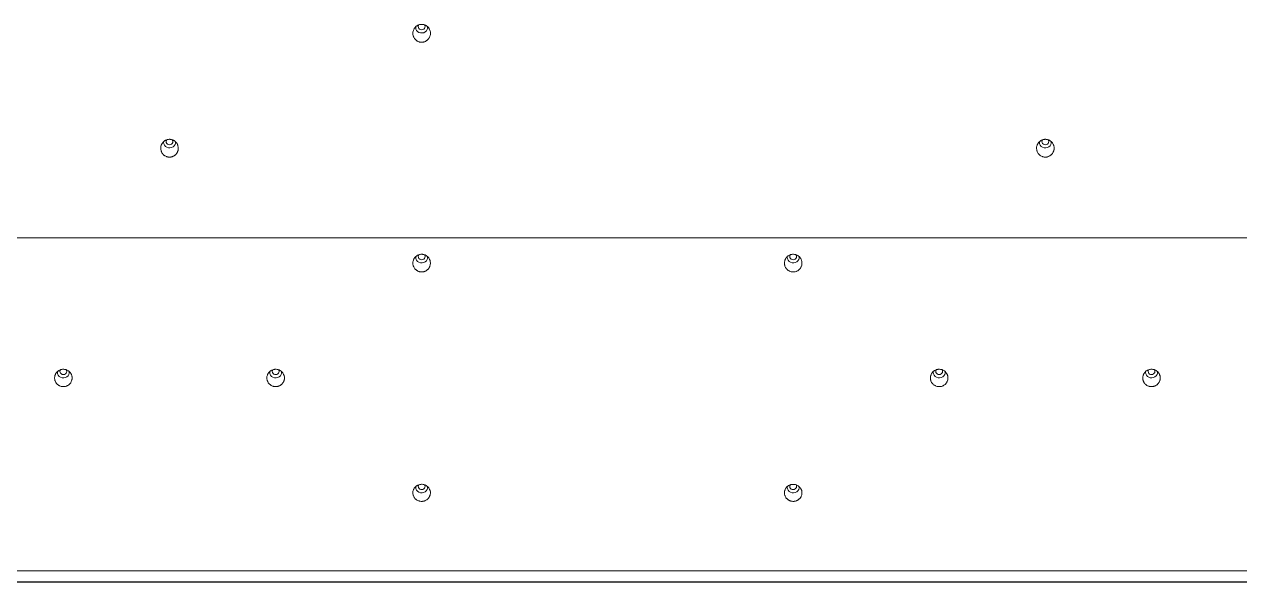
# Model space of a CAD drawing. Header units: inches. Extents: x 3778 to 56227, y -16914 to 35091.
# Drawn here: x 12009.6 to 12147.6, y 17337.9 to 17401.4 of the extents above; entities that cross this region are included whole.
import ezdxf

# ---------------------------------------------------------------- set-up
doc = ezdxf.new("R2010")
doc.units = ezdxf.units.IN
doc.header["$LTSCALE"] = 100
doc.header["$MEASUREMENT"] = 0
doc.layers.add('mark-B', color=2, linetype='Continuous', lineweight=20)
doc.layers.add('RC-LIGHT', color=7, linetype='Continuous')

# ---------------------------------------------------------------- blocks, each defined once
blk = doc.blocks.new('무풍1way 일반')
at = {"layer": 'mark-B'}
for p, q in [((-439.26, -500.22), (439.26, -500.22)), ((-439.26, -500.24), (439.26, -500.24))]:
    blk.add_line(p, q, dxfattribs=at)
for centre, major_axis, start_param, end_param in [((227.44, -437.3), (-0.681, 0), 0, 3.311922), ((227.44, -437.3), (-0.681, 0), 6.15644, 6.283185), ((227.44, -437.2), (0.387, 0), 2.490793, 6.283185), ((227.44, -437.2), (0.387, 0), 0, 0.634301), ((198.82, -450.34), (-0.681, 0), 0, 3.291115), ((198.82, -450.34), (-0.681, 0), 6.151044, 6.283185), ((198.82, -450.25), (0.387, 0), 2.525057, 6.283185), ((198.82, -450.25), (0.387, 0), 0, 0.606134), ((298.23, -450.34), (-0.681, 0), 0, 3.291115), ((298.23, -450.34), (-0.681, 0), 6.151044, 6.283185), ((298.23, -450.25), (0.387, 0), 2.525057, 6.283185), ((298.23, -450.25), (0.387, 0), 0, 0.606134), ((227.44, -463.39), (-0.681, 0), 0, 3.286792), ((227.44, -463.39), (-0.681, 0), 6.15379, 6.283185), ((227.44, -463.29), (0.387, 0), 2.540567, 6.283185), ((227.44, -463.29), (0.387, 0), 0, 0.589341), ((269.61, -463.39), (-0.681, 0), 0, 3.300048), ((269.61, -463.39), (-0.681, 0), 6.158107, 6.283185), ((269.61, -463.29), (0.387, 0), 2.487651, 6.283185), ((269.61, -463.29), (0.387, 0), 0, 0.641569), ((186.77, -476.43), (-0.681, 0), 0, 3.291799), ((186.77, -476.43), (-0.681, 0), 6.167144, 6.283185), ((186.77, -476.33), (0.387, 0), 2.518576, 6.283185), ((186.77, -476.33), (0.387, 0), 0, 0.605941), ((210.87, -476.43), (-0.681, 0), 0, 3.276874), ((210.87, -476.43), (-0.681, 0), 6.160563, 6.283185), ((210.87, -476.33), (0.387, 0), 2.576888, 6.283185), ((210.87, -476.33), (0.387, 0), 0, 0.54811), ((286.18, -476.43), (-0.681, 0), 0, 3.291799), ((286.18, -476.43), (-0.681, 0), 6.167048, 6.283185), ((286.18, -476.33), (0.387, 0), 2.518287, 6.283185), ((286.18, -476.33), (0.387, 0), 0, 0.60623), ((310.28, -476.43), (-0.681, 0), 0, 3.276978), ((310.28, -476.43), (-0.681, 0), 6.160467, 6.283185), ((310.28, -476.33), (0.387, 0), 2.576597, 6.283185), ((310.28, -476.33), (0.387, 0), 0, 0.548401), ((227.44, -489.48), (-0.681, 0), 6.167048, 6.283185), ((227.44, -489.48), (-0.681, 0), 0, 3.267645), ((227.44, -489.38), (0.387, 0), 2.610658, 6.283185), ((227.44, -489.38), (0.387, 0), 0, 0.507168), ((269.61, -489.48), (-0.681, 0), 0, 3.282671), ((269.61, -489.48), (-0.681, 0), 6.175684, 6.283185), ((269.61, -489.38), (0.387, 0), 2.550192, 6.283185), ((269.61, -489.38), (0.387, 0), 0, 0.572454)]:
    blk.add_ellipse(centre, major_axis=major_axis, ratio=0.913545, start_param=start_param, end_param=end_param, dxfattribs=at)
for points, degree, knots in [([(228.43, -437.9), (228.43, -437.93), (228.43, -437.96), (228.43, -438.03), (228.43, -438.06), (228.41, -438.16), (228.4, -438.22), (228.37, -438.32), (228.35, -438.35), (228.33, -438.39), (228.33, -438.41), (228.31, -438.44), (228.3, -438.45), (228.26, -438.52), (228.23, -438.58), (228.16, -438.65), (228.14, -438.68), (228.09, -438.72), (228.04, -438.76), (227.97, -438.81), (227.93, -438.84), (227.9, -438.85), (227.89, -438.86), (227.81, -438.9), (227.75, -438.92), (227.66, -438.95), (227.62, -438.96), (227.56, -438.97), (227.52, -438.97), (227.43, -438.98), (227.36, -438.97), (227.28, -438.96), (227.26, -438.96), (227.23, -438.95), (227.21, -438.95), (227.16, -438.93), (227.1, -438.92), (227.02, -438.88), (226.98, -438.86), (226.95, -438.84), (226.94, -438.84), (226.87, -438.79), (226.81, -438.75), (226.74, -438.69), (226.72, -438.66), (226.69, -438.62), (226.67, -438.61), (226.65, -438.59), (226.64, -438.57), (226.6, -438.51), (226.56, -438.45), (226.53, -438.38), (226.52, -438.36), (226.51, -438.33), (226.5, -438.31), (226.49, -438.27), (226.48, -438.24), (226.45, -438.14), (226.45, -438.08), (226.44, -437.98), (226.44, -437.95), (226.44, -437.88), (226.45, -437.85), (226.46, -437.75), (226.47, -437.69), (226.52, -437.56), (226.54, -437.5), (226.59, -437.42), (226.61, -437.39), (226.64, -437.35), (226.65, -437.33), (226.67, -437.31), (226.68, -437.29), (226.73, -437.23), (226.78, -437.19), (226.84, -437.14), (226.86, -437.13), (226.88, -437.11), (226.9, -437.1), (226.94, -437.07), (226.97, -437.05), (227.06, -437.01), (227.12, -436.99), (227.25, -436.95), (227.31, -436.94), (227.41, -436.94), (227.45, -436.94), (227.5, -436.94), (227.51, -436.94), (227.55, -436.94), (227.56, -436.94), (227.64, -436.96), (227.71, -436.97), (227.79, -437), (227.8, -437.01), (227.83, -437.02), (227.85, -437.03), (227.89, -437.05), (227.92, -437.06), (228, -437.12), (228.06, -437.16), (228.12, -437.21), (228.13, -437.22), (228.15, -437.25), (228.16, -437.26), (228.2, -437.3), (228.24, -437.35), (228.28, -437.42), (228.31, -437.46), (228.32, -437.49), (228.33, -437.5), (228.36, -437.58), (228.41, -437.7), (228.43, -437.83), (228.43, -437.9)], 3, [0, 0, 0, 0, 0.015625, 0.015625, 0.03125, 0.03125, 0.0625, 0.0625, 0.078125, 0.078125, 0.085938, 0.085938, 0.09375, 0.09375, 0.125, 0.125, 0.140625, 0.140625, 0.15625, 0.171875, 0.179688, 0.179688, 0.1875, 0.1875, 0.21875, 0.21875, 0.234375, 0.234375, 0.25, 0.25, 0.28125, 0.28125, 0.289063, 0.289063, 0.296875, 0.296875, 0.3125, 0.328125, 0.335938, 0.335938, 0.34375, 0.34375, 0.375, 0.375, 0.390625, 0.390625, 0.398438, 0.398438, 0.40625, 0.40625, 0.4375, 0.4375, 0.445313, 0.445313, 0.453125, 0.453125, 0.46875, 0.46875, 0.5, 0.5, 0.515625, 0.515625, 0.53125, 0.53125, 0.5625, 0.5625, 0.59375, 0.59375, 0.609375, 0.609375, 0.617187, 0.617187, 0.625, 0.625, 0.65625, 0.65625, 0.664062, 0.664062, 0.671875, 0.671875, 0.6875, 0.6875, 0.71875, 0.71875, 0.75, 0.75, 0.765625, 0.765625, 0.773438, 0.773438, 0.78125, 0.78125, 0.8125, 0.8125, 0.820313, 0.820313, 0.828125, 0.828125, 0.84375, 0.84375, 0.875, 0.875, 0.882813, 0.882813, 0.890625, 0.890625, 0.90625, 0.921875, 0.929688, 0.929688, 0.9375, 0.9375, 0.96875, 1, 1, 1, 1]), ([(199.81, -450.94), (199.81, -451.01), (199.81, -451.07), (199.8, -451.15), (199.8, -451.17), (199.79, -451.2), (199.79, -451.22), (199.78, -451.27), (199.76, -451.33), (199.73, -451.4), (199.71, -451.45), (199.69, -451.48), (199.68, -451.49), (199.64, -451.56), (199.61, -451.62), (199.54, -451.69), (199.52, -451.71), (199.47, -451.76), (199.45, -451.78), (199.37, -451.84), (199.31, -451.88), (199.24, -451.91), (199.22, -451.92), (199.19, -451.93), (199.18, -451.94), (199.13, -451.96), (199.07, -451.98), (198.99, -451.99), (198.94, -452), (198.9, -452), (198.89, -452.01), (198.8, -452.01), (198.74, -452.01), (198.64, -451.99), (198.61, -451.99), (198.54, -451.97), (198.51, -451.96), (198.42, -451.93), (198.36, -451.9), (198.29, -451.85), (198.28, -451.85), (198.25, -451.83), (198.23, -451.82), (198.2, -451.79), (198.15, -451.74), (198.09, -451.69), (198.06, -451.65), (198.04, -451.62), (198.03, -451.61), (197.98, -451.54), (197.94, -451.49), (197.9, -451.4), (197.89, -451.37), (197.87, -451.31), (197.86, -451.27), (197.84, -451.18), (197.83, -451.11), (197.82, -451.02), (197.82, -450.98), (197.82, -450.94), (197.83, -450.92), (197.83, -450.89), (197.83, -450.87), (197.84, -450.79), (197.86, -450.73), (197.88, -450.65), (197.89, -450.63), (197.9, -450.6), (197.91, -450.59), (197.93, -450.54), (197.94, -450.51), (197.99, -450.43), (198.03, -450.38), (198.09, -450.3), (198.12, -450.28), (198.16, -450.23), (198.21, -450.19), (198.27, -450.15), (198.31, -450.12), (198.32, -450.12), (198.35, -450.1), (198.37, -450.09), (198.44, -450.06), (198.5, -450.03), (198.58, -450.01), (198.6, -450.01), (198.63, -450), (198.65, -450), (198.7, -449.99), (198.76, -449.98), (198.85, -449.98), (198.9, -449.99), (198.93, -449.99), (198.94, -449.99), (199.03, -450), (199.09, -450.02), (199.18, -450.05), (199.21, -450.07), (199.26, -450.09), (199.27, -450.1), (199.3, -450.11), (199.32, -450.12), (199.39, -450.16), (199.44, -450.2), (199.5, -450.26), (199.51, -450.27), (199.53, -450.29), (199.55, -450.31), (199.58, -450.34), (199.6, -450.37), (199.66, -450.45), (199.69, -450.5), (199.72, -450.58), (199.73, -450.59), (199.74, -450.62), (199.75, -450.64), (199.77, -450.69), (199.77, -450.72), (199.8, -450.81), (199.81, -450.88), (199.81, -450.94)], 3, [0, 0, 0, 0, 0.03125, 0.03125, 0.039063, 0.039063, 0.046875, 0.046875, 0.0625, 0.078125, 0.085938, 0.085938, 0.09375, 0.09375, 0.125, 0.125, 0.140625, 0.140625, 0.15625, 0.15625, 0.1875, 0.1875, 0.195313, 0.195313, 0.203125, 0.203125, 0.21875, 0.234375, 0.242188, 0.242188, 0.25, 0.25, 0.28125, 0.28125, 0.296875, 0.296875, 0.3125, 0.3125, 0.34375, 0.34375, 0.351563, 0.351563, 0.359375, 0.359375, 0.375, 0.390625, 0.398438, 0.398438, 0.40625, 0.40625, 0.4375, 0.4375, 0.453125, 0.453125, 0.46875, 0.46875, 0.5, 0.5, 0.515625, 0.515625, 0.523438, 0.523438, 0.53125, 0.53125, 0.5625, 0.5625, 0.570313, 0.570313, 0.578125, 0.578125, 0.59375, 0.59375, 0.625, 0.625, 0.640625, 0.640625, 0.65625, 0.671875, 0.671875, 0.679687, 0.679687, 0.6875, 0.6875, 0.71875, 0.71875, 0.726562, 0.726562, 0.734375, 0.734375, 0.75, 0.765625, 0.773437, 0.773437, 0.78125, 0.78125, 0.8125, 0.8125, 0.828125, 0.828125, 0.835937, 0.835937, 0.84375, 0.84375, 0.875, 0.875, 0.882812, 0.882812, 0.890625, 0.890625, 0.90625, 0.90625, 0.9375, 0.9375, 0.945312, 0.945312, 0.953125, 0.953125, 0.96875, 0.96875, 1, 1, 1, 1]), ([(299.22, -450.94), (299.22, -451.01), (299.22, -451.07), (299.21, -451.15), (299.21, -451.17), (299.2, -451.2), (299.2, -451.22), (299.19, -451.27), (299.17, -451.33), (299.14, -451.4), (299.12, -451.45), (299.1, -451.48), (299.09, -451.49), (299.05, -451.56), (299.01, -451.62), (298.95, -451.69), (298.93, -451.71), (298.88, -451.76), (298.85, -451.78), (298.78, -451.84), (298.72, -451.88), (298.65, -451.91), (298.63, -451.92), (298.6, -451.93), (298.59, -451.94), (298.54, -451.96), (298.48, -451.98), (298.4, -451.99), (298.35, -452), (298.31, -452), (298.3, -452.01), (298.21, -452.01), (298.15, -452.01), (298.05, -451.99), (298.02, -451.99), (297.95, -451.97), (297.92, -451.96), (297.83, -451.93), (297.77, -451.9), (297.7, -451.85), (297.68, -451.85), (297.66, -451.83), (297.64, -451.82), (297.6, -451.79), (297.55, -451.74), (297.5, -451.69), (297.47, -451.65), (297.45, -451.62), (297.44, -451.61), (297.39, -451.54), (297.35, -451.49), (297.31, -451.4), (297.3, -451.37), (297.28, -451.31), (297.27, -451.27), (297.25, -451.18), (297.24, -451.11), (297.23, -451.02), (297.23, -450.98), (297.23, -450.94), (297.23, -450.92), (297.24, -450.89), (297.24, -450.87), (297.25, -450.79), (297.27, -450.73), (297.29, -450.65), (297.3, -450.63), (297.31, -450.6), (297.32, -450.59), (297.34, -450.54), (297.35, -450.51), (297.4, -450.43), (297.44, -450.38), (297.5, -450.3), (297.53, -450.28), (297.57, -450.23), (297.62, -450.19), (297.68, -450.15), (297.72, -450.12), (297.73, -450.12), (297.76, -450.1), (297.78, -450.09), (297.85, -450.06), (297.91, -450.03), (297.99, -450.01), (298.01, -450.01), (298.04, -450), (298.06, -450), (298.11, -449.99), (298.17, -449.98), (298.25, -449.98), (298.3, -449.99), (298.34, -449.99), (298.35, -449.99), (298.44, -450), (298.5, -450.02), (298.59, -450.05), (298.62, -450.07), (298.67, -450.09), (298.68, -450.1), (298.71, -450.11), (298.73, -450.12), (298.8, -450.16), (298.85, -450.2), (298.91, -450.26), (298.92, -450.27), (298.94, -450.29), (298.95, -450.31), (298.99, -450.34), (299.01, -450.37), (299.07, -450.45), (299.1, -450.5), (299.13, -450.58), (299.14, -450.59), (299.15, -450.62), (299.16, -450.64), (299.17, -450.69), (299.18, -450.72), (299.21, -450.81), (299.22, -450.88), (299.22, -450.94)], 3, [0, 0, 0, 0, 0.03125, 0.03125, 0.039062, 0.039062, 0.046875, 0.046875, 0.0625, 0.078125, 0.085937, 0.085937, 0.09375, 0.09375, 0.125, 0.125, 0.140625, 0.140625, 0.15625, 0.15625, 0.1875, 0.1875, 0.195312, 0.195312, 0.203125, 0.203125, 0.21875, 0.234375, 0.242187, 0.242187, 0.25, 0.25, 0.28125, 0.28125, 0.296875, 0.296875, 0.3125, 0.3125, 0.34375, 0.34375, 0.351562, 0.351562, 0.359375, 0.359375, 0.375, 0.390625, 0.398437, 0.398437, 0.40625, 0.40625, 0.4375, 0.4375, 0.453125, 0.453125, 0.46875, 0.46875, 0.5, 0.5, 0.515625, 0.515625, 0.523437, 0.523437, 0.53125, 0.53125, 0.5625, 0.5625, 0.570312, 0.570312, 0.578125, 0.578125, 0.59375, 0.59375, 0.625, 0.625, 0.640625, 0.640625, 0.65625, 0.671875, 0.671875, 0.679687, 0.679687, 0.6875, 0.6875, 0.71875, 0.71875, 0.726562, 0.726562, 0.734375, 0.734375, 0.75, 0.765625, 0.773437, 0.773437, 0.78125, 0.78125, 0.8125, 0.8125, 0.828125, 0.828125, 0.835937, 0.835937, 0.84375, 0.84375, 0.875, 0.875, 0.882812, 0.882812, 0.890625, 0.890625, 0.90625, 0.90625, 0.9375, 0.9375, 0.945312, 0.945312, 0.953125, 0.953125, 0.96875, 0.96875, 1, 1, 1, 1]), ([(228.43, -463.99), (228.43, -464.05), (228.43, -464.12), (228.42, -464.2), (228.41, -464.21), (228.41, -464.24), (228.4, -464.26), (228.39, -464.31), (228.37, -464.37), (228.34, -464.44), (228.32, -464.49), (228.31, -464.52), (228.3, -464.53), (228.26, -464.6), (228.22, -464.66), (228.16, -464.73), (228.13, -464.75), (228.08, -464.8), (228.06, -464.82), (227.98, -464.88), (227.92, -464.91), (227.85, -464.95), (227.84, -464.95), (227.8, -464.97), (227.79, -464.97), (227.74, -464.99), (227.68, -465.01), (227.6, -465.03), (227.55, -465.03), (227.52, -465.04), (227.5, -465.04), (227.42, -465.04), (227.35, -465.04), (227.25, -465.02), (227.22, -465.02), (227.16, -465), (227.13, -464.99), (227.03, -464.96), (226.97, -464.93), (226.9, -464.88), (226.89, -464.88), (226.86, -464.86), (226.85, -464.85), (226.81, -464.82), (226.76, -464.78), (226.72, -464.73), (226.67, -464.68), (226.65, -464.65), (226.59, -464.57), (226.56, -464.52), (226.52, -464.43), (226.51, -464.4), (226.49, -464.34), (226.48, -464.31), (226.45, -464.21), (226.44, -464.15), (226.44, -464.05), (226.44, -464.02), (226.44, -463.97), (226.44, -463.95), (226.45, -463.92), (226.45, -463.91), (226.46, -463.83), (226.48, -463.76), (226.5, -463.69), (226.51, -463.67), (226.52, -463.64), (226.53, -463.63), (226.55, -463.58), (226.56, -463.55), (226.61, -463.47), (226.65, -463.42), (226.74, -463.32), (226.79, -463.27), (226.86, -463.21), (226.89, -463.19), (226.93, -463.17), (226.95, -463.16), (226.98, -463.14), (226.99, -463.14), (227.06, -463.1), (227.13, -463.08), (227.21, -463.06), (227.22, -463.05), (227.25, -463.05), (227.27, -463.04), (227.32, -463.04), (227.39, -463.03), (227.45, -463.03), (227.52, -463.03), (227.55, -463.04), (227.65, -463.05), (227.71, -463.07), (227.8, -463.1), (227.84, -463.11), (227.88, -463.14), (227.89, -463.14), (227.92, -463.16), (227.94, -463.17), (228.01, -463.21), (228.06, -463.25), (228.12, -463.31), (228.13, -463.32), (228.15, -463.34), (228.17, -463.35), (228.2, -463.39), (228.22, -463.42), (228.28, -463.49), (228.31, -463.55), (228.35, -463.64), (228.36, -463.67), (228.38, -463.73), (228.39, -463.76), (228.42, -463.86), (228.43, -463.92), (228.43, -463.99)], 3, [0, 0, 0, 0, 0.03125, 0.03125, 0.039063, 0.039063, 0.046875, 0.046875, 0.0625, 0.078125, 0.085938, 0.085938, 0.09375, 0.09375, 0.125, 0.125, 0.140625, 0.140625, 0.15625, 0.15625, 0.1875, 0.1875, 0.195313, 0.195313, 0.203125, 0.203125, 0.21875, 0.234375, 0.242188, 0.242188, 0.25, 0.25, 0.28125, 0.28125, 0.296875, 0.296875, 0.3125, 0.3125, 0.34375, 0.34375, 0.351562, 0.351562, 0.359375, 0.359375, 0.375, 0.390625, 0.390625, 0.40625, 0.40625, 0.4375, 0.4375, 0.453125, 0.453125, 0.46875, 0.46875, 0.5, 0.5, 0.515625, 0.515625, 0.523437, 0.523437, 0.53125, 0.53125, 0.5625, 0.5625, 0.570312, 0.570312, 0.578125, 0.578125, 0.59375, 0.59375, 0.625, 0.625, 0.65625, 0.65625, 0.671875, 0.671875, 0.679687, 0.679687, 0.6875, 0.6875, 0.71875, 0.71875, 0.726562, 0.726562, 0.734375, 0.734375, 0.75, 0.765625, 0.765625, 0.78125, 0.78125, 0.8125, 0.8125, 0.828125, 0.828125, 0.835937, 0.835937, 0.84375, 0.84375, 0.875, 0.875, 0.882812, 0.882812, 0.890625, 0.890625, 0.90625, 0.90625, 0.9375, 0.9375, 0.953125, 0.953125, 0.96875, 0.96875, 1, 1, 1, 1]), ([(268.62, -463.99), (268.62, -463.92), (268.63, -463.86), (268.65, -463.78), (268.65, -463.76), (268.66, -463.73), (268.67, -463.71), (268.68, -463.67), (268.71, -463.61), (268.74, -463.54), (268.77, -463.49), (268.79, -463.47), (268.8, -463.45), (268.85, -463.39), (268.89, -463.34), (268.96, -463.27), (268.99, -463.25), (269.04, -463.21), (269.07, -463.19), (269.15, -463.14), (269.21, -463.11), (269.29, -463.08), (269.3, -463.08), (269.33, -463.07), (269.35, -463.06), (269.4, -463.05), (269.46, -463.04), (269.55, -463.03), (269.59, -463.03), (269.63, -463.03), (269.64, -463.03), (269.73, -463.03), (269.79, -463.05), (269.87, -463.07), (269.89, -463.07), (269.92, -463.08), (269.93, -463.09), (269.98, -463.1), (270.01, -463.12), (270.1, -463.16), (270.16, -463.19), (270.22, -463.24), (270.23, -463.25), (270.26, -463.27), (270.27, -463.29), (270.31, -463.32), (270.35, -463.37), (270.39, -463.42), (270.43, -463.47), (270.45, -463.5), (270.5, -463.58), (270.53, -463.64), (270.56, -463.73), (270.57, -463.76), (270.58, -463.83), (270.59, -463.86), (270.6, -463.96), (270.61, -464.02), (270.6, -464.12), (270.6, -464.15), (270.59, -464.2), (270.59, -464.21), (270.58, -464.25), (270.58, -464.26), (270.56, -464.34), (270.54, -464.4), (270.5, -464.49), (270.48, -464.52), (270.45, -464.58), (270.41, -464.63), (270.36, -464.69), (270.33, -464.73), (270.3, -464.75), (270.29, -464.76), (270.23, -464.82), (270.18, -464.86), (270.1, -464.91), (270.07, -464.93), (270.02, -464.95), (270.01, -464.96), (269.98, -464.97), (269.96, -464.97), (269.88, -465), (269.82, -465.02), (269.74, -465.03), (269.72, -465.03), (269.69, -465.04), (269.67, -465.04), (269.62, -465.04), (269.56, -465.04), (269.48, -465.03), (269.43, -465.02), (269.39, -465.02), (269.38, -465.01), (269.3, -464.99), (269.24, -464.97), (269.15, -464.93), (269.12, -464.91), (269.08, -464.88), (269.06, -464.87), (269.04, -464.86), (269.02, -464.85), (268.96, -464.8), (268.91, -464.75), (268.86, -464.69), (268.84, -464.68), (268.82, -464.65), (268.81, -464.64), (268.79, -464.6), (268.77, -464.57), (268.72, -464.49), (268.69, -464.43), (268.66, -464.35), (268.66, -464.34), (268.65, -464.31), (268.65, -464.29), (268.63, -464.24), (268.63, -464.21), (268.62, -464.12), (268.61, -464.05), (268.62, -463.99)], 3, [0, 0, 0, 0, 0.03125, 0.03125, 0.039062, 0.039062, 0.046875, 0.046875, 0.0625, 0.078125, 0.085937, 0.085937, 0.09375, 0.09375, 0.125, 0.125, 0.140625, 0.140625, 0.15625, 0.15625, 0.1875, 0.1875, 0.195312, 0.195312, 0.203125, 0.203125, 0.21875, 0.234375, 0.242187, 0.242187, 0.25, 0.25, 0.28125, 0.28125, 0.289062, 0.289062, 0.296875, 0.296875, 0.3125, 0.3125, 0.34375, 0.34375, 0.351562, 0.351562, 0.359375, 0.359375, 0.375, 0.390625, 0.390625, 0.40625, 0.40625, 0.4375, 0.4375, 0.453125, 0.453125, 0.46875, 0.46875, 0.5, 0.5, 0.515625, 0.515625, 0.523437, 0.523437, 0.53125, 0.53125, 0.5625, 0.5625, 0.578125, 0.578125, 0.59375, 0.609375, 0.617187, 0.617187, 0.625, 0.625, 0.65625, 0.65625, 0.671875, 0.671875, 0.679687, 0.679687, 0.6875, 0.6875, 0.71875, 0.71875, 0.726562, 0.726562, 0.734375, 0.734375, 0.75, 0.765625, 0.773437, 0.773437, 0.78125, 0.78125, 0.8125, 0.8125, 0.828125, 0.828125, 0.835937, 0.835937, 0.84375, 0.84375, 0.875, 0.875, 0.882812, 0.882812, 0.890625, 0.890625, 0.90625, 0.90625, 0.9375, 0.9375, 0.945312, 0.945312, 0.953125, 0.953125, 0.96875, 0.96875, 1, 1, 1, 1]), ([(185.77, -477.03), (185.78, -476.96), (185.79, -476.9), (185.8, -476.82), (185.81, -476.81), (185.82, -476.78), (185.82, -476.76), (185.84, -476.72), (185.86, -476.66), (185.9, -476.59), (185.93, -476.54), (185.94, -476.52), (185.95, -476.5), (186, -476.44), (186.04, -476.39), (186.12, -476.32), (186.14, -476.3), (186.19, -476.26), (186.22, -476.25), (186.3, -476.2), (186.36, -476.17), (186.44, -476.14), (186.45, -476.13), (186.49, -476.12), (186.5, -476.12), (186.55, -476.11), (186.61, -476.09), (186.69, -476.08), (186.74, -476.08), (186.78, -476.08), (186.79, -476.08), (186.88, -476.09), (186.94, -476.1), (187.04, -476.12), (187.07, -476.13), (187.11, -476.14), (187.13, -476.15), (187.16, -476.16), (187.18, -476.17), (187.25, -476.2), (187.31, -476.24), (187.38, -476.29), (187.41, -476.32), (187.46, -476.36), (187.48, -476.38), (187.55, -476.45), (187.59, -476.5), (187.64, -476.59), (187.65, -476.62), (187.68, -476.67), (187.7, -476.73), (187.73, -476.81), (187.74, -476.86), (187.75, -476.89), (187.75, -476.9), (187.76, -476.98), (187.76, -477.05), (187.76, -477.14), (187.76, -477.17), (187.75, -477.22), (187.75, -477.24), (187.74, -477.27), (187.74, -477.28), (187.72, -477.36), (187.7, -477.42), (187.66, -477.51), (187.64, -477.54), (187.61, -477.59), (187.58, -477.65), (187.53, -477.7), (187.49, -477.75), (187.47, -477.77), (187.4, -477.84), (187.35, -477.87), (187.26, -477.93), (187.23, -477.94), (187.19, -477.96), (187.17, -477.97), (187.14, -477.98), (187.13, -477.99), (187.05, -478.02), (186.99, -478.03), (186.91, -478.04), (186.89, -478.05), (186.86, -478.05), (186.84, -478.05), (186.79, -478.05), (186.76, -478.05), (186.66, -478.05), (186.6, -478.04), (186.47, -478.01), (186.41, -477.99), (186.32, -477.95), (186.29, -477.93), (186.23, -477.9), (186.2, -477.88), (186.13, -477.82), (186.08, -477.78), (186.01, -477.71), (185.99, -477.69), (185.95, -477.63), (185.93, -477.61), (185.88, -477.52), (185.86, -477.47), (185.82, -477.38), (185.81, -477.35), (185.8, -477.28), (185.79, -477.25), (185.78, -477.16), (185.77, -477.09), (185.77, -477.03)], 3, [0, 0, 0, 0, 0.03125, 0.03125, 0.039063, 0.039063, 0.046875, 0.046875, 0.0625, 0.078125, 0.085938, 0.085938, 0.09375, 0.09375, 0.125, 0.125, 0.140625, 0.140625, 0.15625, 0.15625, 0.1875, 0.1875, 0.195313, 0.195313, 0.203125, 0.203125, 0.21875, 0.234375, 0.242188, 0.242188, 0.25, 0.25, 0.28125, 0.28125, 0.296875, 0.296875, 0.304688, 0.304688, 0.3125, 0.3125, 0.34375, 0.34375, 0.359375, 0.359375, 0.375, 0.375, 0.40625, 0.40625, 0.421875, 0.421875, 0.4375, 0.453125, 0.460938, 0.460938, 0.46875, 0.46875, 0.5, 0.5, 0.515625, 0.515625, 0.523438, 0.523438, 0.53125, 0.53125, 0.5625, 0.5625, 0.578125, 0.578125, 0.59375, 0.609375, 0.609375, 0.625, 0.625, 0.65625, 0.65625, 0.671875, 0.671875, 0.679688, 0.679688, 0.6875, 0.6875, 0.71875, 0.71875, 0.726563, 0.726563, 0.734375, 0.734375, 0.75, 0.75, 0.78125, 0.78125, 0.8125, 0.8125, 0.828125, 0.828125, 0.84375, 0.84375, 0.875, 0.875, 0.890625, 0.890625, 0.90625, 0.90625, 0.9375, 0.9375, 0.953125, 0.953125, 0.96875, 0.96875, 1, 1, 1, 1]), ([(211.86, -477.03), (211.86, -477.09), (211.86, -477.16), (211.85, -477.24), (211.84, -477.25), (211.84, -477.28), (211.83, -477.3), (211.82, -477.35), (211.8, -477.41), (211.77, -477.48), (211.75, -477.52), (211.73, -477.55), (211.73, -477.57), (211.68, -477.64), (211.64, -477.69), (211.58, -477.76), (211.56, -477.78), (211.51, -477.82), (211.48, -477.84), (211.4, -477.9), (211.35, -477.93), (211.27, -477.97), (211.26, -477.98), (211.23, -477.99), (211.21, -477.99), (211.16, -478.01), (211.1, -478.03), (211.02, -478.04), (210.97, -478.05), (210.94, -478.05), (210.92, -478.05), (210.84, -478.06), (210.78, -478.05), (210.68, -478.04), (210.65, -478.03), (210.6, -478.02), (210.58, -478.01), (210.55, -478), (210.54, -478), (210.46, -477.97), (210.4, -477.94), (210.32, -477.89), (210.29, -477.87), (210.24, -477.83), (210.21, -477.81), (210.14, -477.75), (210.1, -477.7), (210.04, -477.62), (210.02, -477.59), (209.99, -477.54), (209.96, -477.48), (209.93, -477.41), (209.92, -477.36), (209.91, -477.33), (209.9, -477.31), (209.88, -477.24), (209.88, -477.17), (209.87, -477.08), (209.87, -477.04), (209.88, -477), (209.88, -476.98), (209.88, -476.95), (209.88, -476.93), (209.89, -476.85), (209.91, -476.79), (209.94, -476.72), (209.94, -476.7), (209.96, -476.67), (209.96, -476.66), (209.98, -476.61), (210, -476.59), (210.05, -476.5), (210.09, -476.45), (210.18, -476.36), (210.23, -476.31), (210.3, -476.26), (210.33, -476.24), (210.37, -476.21), (210.39, -476.2), (210.42, -476.19), (210.43, -476.18), (210.51, -476.15), (210.57, -476.13), (210.65, -476.11), (210.66, -476.1), (210.7, -476.1), (210.71, -476.09), (210.76, -476.09), (210.79, -476.08), (210.89, -476.08), (210.96, -476.08), (211.06, -476.1), (211.09, -476.11), (211.15, -476.12), (211.21, -476.14), (211.27, -476.17), (211.33, -476.2), (211.36, -476.21), (211.45, -476.26), (211.5, -476.3), (211.57, -476.37), (211.59, -476.39), (211.63, -476.44), (211.65, -476.47), (211.71, -476.54), (211.74, -476.6), (211.78, -476.69), (211.8, -476.72), (211.82, -476.78), (211.83, -476.81), (211.85, -476.9), (211.86, -476.96), (211.86, -477.03)], 3, [0, 0, 0, 0, 0.03125, 0.03125, 0.039063, 0.039063, 0.046875, 0.046875, 0.0625, 0.078125, 0.085938, 0.085938, 0.09375, 0.09375, 0.125, 0.125, 0.140625, 0.140625, 0.15625, 0.15625, 0.1875, 0.1875, 0.195313, 0.195313, 0.203125, 0.203125, 0.21875, 0.234375, 0.242188, 0.242188, 0.25, 0.25, 0.28125, 0.28125, 0.296875, 0.296875, 0.304688, 0.304688, 0.3125, 0.3125, 0.34375, 0.34375, 0.359375, 0.359375, 0.375, 0.375, 0.40625, 0.40625, 0.421875, 0.421875, 0.4375, 0.453125, 0.460938, 0.460938, 0.46875, 0.46875, 0.5, 0.5, 0.515625, 0.515625, 0.523438, 0.523438, 0.53125, 0.53125, 0.5625, 0.5625, 0.570313, 0.570313, 0.578125, 0.578125, 0.59375, 0.59375, 0.625, 0.625, 0.65625, 0.65625, 0.671875, 0.671875, 0.679688, 0.679688, 0.6875, 0.6875, 0.71875, 0.71875, 0.726563, 0.726563, 0.734375, 0.734375, 0.75, 0.75, 0.78125, 0.78125, 0.796875, 0.796875, 0.8125, 0.828125, 0.828125, 0.84375, 0.84375, 0.875, 0.875, 0.890625, 0.890625, 0.90625, 0.90625, 0.9375, 0.9375, 0.953125, 0.953125, 0.96875, 0.96875, 1, 1, 1, 1]), ([(285.18, -477.03), (285.19, -476.96), (285.19, -476.9), (285.21, -476.82), (285.22, -476.81), (285.23, -476.78), (285.23, -476.76), (285.25, -476.72), (285.27, -476.66), (285.31, -476.59), (285.33, -476.54), (285.35, -476.52), (285.36, -476.5), (285.41, -476.44), (285.45, -476.39), (285.52, -476.32), (285.55, -476.3), (285.6, -476.26), (285.63, -476.25), (285.71, -476.2), (285.77, -476.17), (285.85, -476.14), (285.86, -476.13), (285.89, -476.12), (285.91, -476.12), (285.96, -476.11), (286.02, -476.09), (286.1, -476.08), (286.15, -476.08), (286.19, -476.08), (286.2, -476.08), (286.29, -476.09), (286.35, -476.1), (286.45, -476.12), (286.48, -476.13), (286.52, -476.14), (286.54, -476.15), (286.57, -476.16), (286.58, -476.17), (286.66, -476.2), (286.71, -476.24), (286.79, -476.29), (286.82, -476.32), (286.87, -476.36), (286.89, -476.38), (286.96, -476.45), (286.99, -476.5), (287.04, -476.59), (287.06, -476.62), (287.09, -476.67), (287.11, -476.73), (287.14, -476.81), (287.15, -476.86), (287.15, -476.89), (287.16, -476.9), (287.17, -476.98), (287.17, -477.05), (287.17, -477.14), (287.17, -477.17), (287.16, -477.22), (287.16, -477.24), (287.15, -477.27), (287.15, -477.28), (287.13, -477.36), (287.11, -477.42), (287.07, -477.51), (287.05, -477.54), (287.02, -477.59), (286.98, -477.65), (286.94, -477.7), (286.9, -477.75), (286.88, -477.77), (286.81, -477.84), (286.75, -477.87), (286.67, -477.92), (286.64, -477.94), (286.6, -477.96), (286.58, -477.97), (286.55, -477.98), (286.54, -477.99), (286.46, -478.02), (286.4, -478.03), (286.32, -478.04), (286.3, -478.05), (286.27, -478.05), (286.25, -478.05), (286.2, -478.05), (286.17, -478.05), (286.07, -478.05), (286.01, -478.04), (285.88, -478.01), (285.81, -477.99), (285.73, -477.95), (285.7, -477.93), (285.64, -477.9), (285.61, -477.88), (285.53, -477.82), (285.49, -477.78), (285.42, -477.71), (285.4, -477.69), (285.36, -477.63), (285.34, -477.61), (285.29, -477.52), (285.26, -477.47), (285.23, -477.38), (285.22, -477.35), (285.21, -477.28), (285.2, -477.25), (285.18, -477.16), (285.18, -477.09), (285.18, -477.03)], 3, [0, 0, 0, 0, 0.03125, 0.03125, 0.039063, 0.039063, 0.046875, 0.046875, 0.0625, 0.078125, 0.085938, 0.085938, 0.09375, 0.09375, 0.125, 0.125, 0.140625, 0.140625, 0.15625, 0.15625, 0.1875, 0.1875, 0.195313, 0.195313, 0.203125, 0.203125, 0.21875, 0.234375, 0.242188, 0.242188, 0.25, 0.25, 0.28125, 0.28125, 0.296875, 0.296875, 0.304688, 0.304688, 0.3125, 0.3125, 0.34375, 0.34375, 0.359375, 0.359375, 0.375, 0.375, 0.40625, 0.40625, 0.421875, 0.421875, 0.4375, 0.453125, 0.460938, 0.460938, 0.46875, 0.46875, 0.5, 0.5, 0.515625, 0.515625, 0.523437, 0.523437, 0.53125, 0.53125, 0.5625, 0.5625, 0.578125, 0.578125, 0.59375, 0.609375, 0.609375, 0.625, 0.625, 0.65625, 0.65625, 0.671875, 0.671875, 0.679687, 0.679687, 0.6875, 0.6875, 0.71875, 0.71875, 0.726562, 0.726562, 0.734375, 0.734375, 0.75, 0.75, 0.78125, 0.78125, 0.8125, 0.8125, 0.828125, 0.828125, 0.84375, 0.84375, 0.875, 0.875, 0.890625, 0.890625, 0.90625, 0.90625, 0.9375, 0.9375, 0.953125, 0.953125, 0.96875, 0.96875, 1, 1, 1, 1]), ([(311.27, -477.03), (311.27, -477.09), (311.27, -477.16), (311.26, -477.24), (311.25, -477.25), (311.25, -477.28), (311.24, -477.3), (311.23, -477.35), (311.21, -477.41), (311.18, -477.48), (311.16, -477.52), (311.14, -477.55), (311.13, -477.57), (311.09, -477.64), (311.05, -477.69), (310.99, -477.76), (310.96, -477.78), (310.92, -477.82), (310.89, -477.84), (310.81, -477.9), (310.76, -477.93), (310.68, -477.97), (310.67, -477.98), (310.64, -477.99), (310.62, -477.99), (310.57, -478.01), (310.51, -478.03), (310.43, -478.04), (310.38, -478.05), (310.35, -478.05), (310.33, -478.05), (310.25, -478.06), (310.18, -478.05), (310.09, -478.04), (310.05, -478.03), (310.01, -478.02), (309.99, -478.01), (309.96, -478), (309.94, -478), (309.87, -477.97), (309.81, -477.94), (309.73, -477.89), (309.7, -477.87), (309.65, -477.83), (309.62, -477.81), (309.55, -477.75), (309.51, -477.7), (309.45, -477.62), (309.43, -477.59), (309.4, -477.54), (309.37, -477.48), (309.34, -477.41), (309.33, -477.36), (309.32, -477.33), (309.31, -477.31), (309.29, -477.23), (309.28, -477.17), (309.28, -477.08), (309.28, -477.04), (309.28, -477), (309.29, -476.98), (309.29, -476.95), (309.29, -476.93), (309.3, -476.85), (309.32, -476.79), (309.35, -476.72), (309.35, -476.7), (309.37, -476.67), (309.37, -476.66), (309.39, -476.61), (309.41, -476.59), (309.46, -476.5), (309.5, -476.45), (309.59, -476.36), (309.63, -476.31), (309.71, -476.26), (309.74, -476.24), (309.78, -476.21), (309.8, -476.2), (309.83, -476.19), (309.84, -476.18), (309.92, -476.15), (309.98, -476.13), (310.06, -476.11), (310.07, -476.1), (310.11, -476.1), (310.12, -476.09), (310.17, -476.09), (310.2, -476.08), (310.3, -476.08), (310.37, -476.08), (310.46, -476.1), (310.5, -476.11), (310.56, -476.12), (310.62, -476.14), (310.68, -476.17), (310.74, -476.2), (310.77, -476.21), (310.85, -476.26), (310.91, -476.3), (310.98, -476.37), (311, -476.39), (311.04, -476.44), (311.06, -476.47), (311.12, -476.54), (311.15, -476.6), (311.19, -476.69), (311.21, -476.72), (311.23, -476.78), (311.24, -476.81), (311.26, -476.9), (311.27, -476.96), (311.27, -477.03)], 3, [0, 0, 0, 0, 0.03125, 0.03125, 0.039063, 0.039063, 0.046875, 0.046875, 0.0625, 0.078125, 0.085938, 0.085938, 0.09375, 0.09375, 0.125, 0.125, 0.140625, 0.140625, 0.15625, 0.15625, 0.1875, 0.1875, 0.195313, 0.195313, 0.203125, 0.203125, 0.21875, 0.234375, 0.242188, 0.242188, 0.25, 0.25, 0.28125, 0.28125, 0.296875, 0.296875, 0.304688, 0.304688, 0.3125, 0.3125, 0.34375, 0.34375, 0.359375, 0.359375, 0.375, 0.375, 0.40625, 0.40625, 0.421875, 0.421875, 0.4375, 0.453125, 0.460938, 0.460938, 0.46875, 0.46875, 0.5, 0.5, 0.515625, 0.515625, 0.523438, 0.523438, 0.53125, 0.53125, 0.5625, 0.5625, 0.570313, 0.570313, 0.578125, 0.578125, 0.59375, 0.59375, 0.625, 0.625, 0.65625, 0.65625, 0.671875, 0.671875, 0.679688, 0.679688, 0.6875, 0.6875, 0.71875, 0.71875, 0.726563, 0.726563, 0.734375, 0.734375, 0.75, 0.75, 0.78125, 0.78125, 0.796875, 0.796875, 0.8125, 0.828125, 0.828125, 0.84375, 0.84375, 0.875, 0.875, 0.890625, 0.890625, 0.90625, 0.90625, 0.9375, 0.9375, 0.953125, 0.953125, 0.96875, 0.96875, 1, 1, 1, 1]), ([(228.43, -490.07), (228.43, -490.14), (228.43, -490.2), (228.41, -490.28), (228.41, -490.29), (228.4, -490.33), (228.4, -490.34), (228.39, -490.39), (228.37, -490.45), (228.33, -490.52), (228.31, -490.56), (228.3, -490.59), (228.29, -490.6), (228.24, -490.67), (228.21, -490.72), (228.14, -490.79), (228.12, -490.81), (228.07, -490.85), (228.04, -490.87), (227.96, -490.93), (227.9, -490.96), (227.83, -490.99), (227.82, -491), (227.78, -491.01), (227.77, -491.01), (227.72, -491.03), (227.66, -491.05), (227.58, -491.06), (227.53, -491.07), (227.5, -491.07), (227.48, -491.07), (227.4, -491.07), (227.33, -491.07), (227.24, -491.05), (227.21, -491.05), (227.16, -491.03), (227.14, -491.03), (227.11, -491.02), (227.1, -491.01), (227.02, -490.98), (226.96, -490.96), (226.89, -490.91), (226.88, -490.91), (226.85, -490.89), (226.84, -490.88), (226.8, -490.85), (226.78, -490.83), (226.7, -490.76), (226.66, -490.72), (226.61, -490.65), (226.61, -490.64), (226.59, -490.61), (226.58, -490.6), (226.56, -490.56), (226.53, -490.5), (226.5, -490.43), (226.48, -490.38), (226.47, -490.35), (226.47, -490.34), (226.45, -490.26), (226.44, -490.2), (226.44, -490.1), (226.44, -490.07), (226.44, -490.02), (226.45, -490.01), (226.45, -489.98), (226.45, -489.96), (226.47, -489.88), (226.48, -489.82), (226.52, -489.73), (226.53, -489.7), (226.56, -489.65), (226.59, -489.59), (226.63, -489.54), (226.67, -489.49), (226.69, -489.47), (226.75, -489.4), (226.8, -489.35), (226.88, -489.3), (226.91, -489.28), (226.95, -489.26), (226.97, -489.25), (227, -489.24), (227.01, -489.23), (227.08, -489.2), (227.15, -489.18), (227.23, -489.16), (227.24, -489.15), (227.27, -489.15), (227.29, -489.15), (227.34, -489.14), (227.37, -489.14), (227.47, -489.13), (227.54, -489.14), (227.62, -489.15), (227.63, -489.15), (227.66, -489.16), (227.68, -489.17), (227.73, -489.18), (227.79, -489.2), (227.86, -489.23), (227.91, -489.25), (227.94, -489.27), (227.95, -489.28), (228.02, -489.32), (228.07, -489.36), (228.14, -489.42), (228.16, -489.44), (228.21, -489.49), (228.23, -489.52), (228.28, -489.59), (228.32, -489.65), (228.36, -489.74), (228.37, -489.77), (228.39, -489.83), (228.4, -489.86), (228.42, -489.95), (228.43, -490.01), (228.43, -490.07)], 3, [0, 0, 0, 0, 0.03125, 0.03125, 0.039062, 0.039062, 0.046875, 0.046875, 0.0625, 0.078125, 0.085937, 0.085937, 0.09375, 0.09375, 0.125, 0.125, 0.140625, 0.140625, 0.15625, 0.15625, 0.1875, 0.1875, 0.195312, 0.195312, 0.203125, 0.203125, 0.21875, 0.234375, 0.242187, 0.242187, 0.25, 0.25, 0.28125, 0.28125, 0.296875, 0.296875, 0.304687, 0.304687, 0.3125, 0.3125, 0.34375, 0.34375, 0.351562, 0.351562, 0.359375, 0.359375, 0.375, 0.375, 0.40625, 0.40625, 0.414062, 0.414062, 0.421875, 0.421875, 0.4375, 0.453125, 0.460937, 0.460937, 0.46875, 0.46875, 0.5, 0.5, 0.515625, 0.515625, 0.523437, 0.523437, 0.53125, 0.53125, 0.5625, 0.5625, 0.578125, 0.578125, 0.59375, 0.609375, 0.609375, 0.625, 0.625, 0.65625, 0.65625, 0.671875, 0.671875, 0.679688, 0.679688, 0.6875, 0.6875, 0.71875, 0.71875, 0.726563, 0.726563, 0.734375, 0.734375, 0.75, 0.75, 0.78125, 0.78125, 0.789063, 0.789063, 0.796875, 0.796875, 0.8125, 0.828125, 0.835938, 0.835938, 0.84375, 0.84375, 0.875, 0.875, 0.890625, 0.890625, 0.90625, 0.90625, 0.9375, 0.9375, 0.953125, 0.953125, 0.96875, 0.96875, 1, 1, 1, 1]), ([(268.62, -490.07), (268.62, -490.01), (268.63, -489.95), (268.64, -489.87), (268.65, -489.85), (268.66, -489.82), (268.66, -489.81), (268.68, -489.76), (268.7, -489.71), (268.74, -489.64), (268.76, -489.59), (268.78, -489.57), (268.79, -489.55), (268.84, -489.49), (268.88, -489.44), (268.95, -489.38), (268.98, -489.36), (269.03, -489.32), (269.05, -489.3), (269.14, -489.25), (269.19, -489.22), (269.27, -489.19), (269.29, -489.19), (269.32, -489.18), (269.33, -489.17), (269.38, -489.16), (269.45, -489.15), (269.53, -489.14), (269.58, -489.14), (269.61, -489.14), (269.62, -489.14), (269.71, -489.14), (269.77, -489.15), (269.87, -489.17), (269.9, -489.18), (269.94, -489.19), (269.96, -489.2), (269.99, -489.21), (270.01, -489.22), (270.08, -489.25), (270.14, -489.28), (270.2, -489.33), (270.22, -489.34), (270.24, -489.36), (270.25, -489.37), (270.29, -489.4), (270.31, -489.42), (270.38, -489.49), (270.42, -489.54), (270.46, -489.61), (270.47, -489.62), (270.49, -489.65), (270.49, -489.66), (270.52, -489.71), (270.54, -489.76), (270.57, -489.84), (270.58, -489.88), (270.58, -489.91), (270.59, -489.93), (270.6, -490.01), (270.6, -490.07), (270.6, -490.17), (270.6, -490.2), (270.59, -490.24), (270.59, -490.26), (270.58, -490.29), (270.58, -490.31), (270.56, -490.38), (270.54, -490.44), (270.5, -490.53), (270.49, -490.56), (270.46, -490.61), (270.42, -490.66), (270.38, -490.71), (270.34, -490.76), (270.31, -490.78), (270.24, -490.85), (270.19, -490.89), (270.11, -490.94), (270.08, -490.96), (270.04, -490.98), (270.02, -490.98), (269.99, -491), (269.98, -491), (269.9, -491.03), (269.84, -491.05), (269.76, -491.06), (269.74, -491.06), (269.71, -491.07), (269.69, -491.07), (269.64, -491.07), (269.61, -491.07), (269.51, -491.07), (269.45, -491.06), (269.37, -491.04), (269.35, -491.04), (269.32, -491.03), (269.3, -491.02), (269.26, -491.01), (269.2, -490.99), (269.14, -490.96), (269.08, -490.92), (269.05, -490.91), (268.98, -490.85), (268.93, -490.81), (268.86, -490.74), (268.84, -490.72), (268.8, -490.67), (268.78, -490.64), (268.73, -490.56), (268.7, -490.5), (268.67, -490.41), (268.66, -490.38), (268.64, -490.32), (268.63, -490.29), (268.62, -490.2), (268.61, -490.14), (268.62, -490.07)], 3, [0, 0, 0, 0, 0.03125, 0.03125, 0.039063, 0.039063, 0.046875, 0.046875, 0.0625, 0.078125, 0.085938, 0.085938, 0.09375, 0.09375, 0.125, 0.125, 0.140625, 0.140625, 0.15625, 0.15625, 0.1875, 0.1875, 0.195313, 0.195313, 0.203125, 0.203125, 0.21875, 0.234375, 0.242188, 0.242188, 0.25, 0.25, 0.28125, 0.28125, 0.296875, 0.296875, 0.304688, 0.304688, 0.3125, 0.3125, 0.34375, 0.34375, 0.351563, 0.351563, 0.359375, 0.359375, 0.375, 0.375, 0.40625, 0.40625, 0.414063, 0.414063, 0.421875, 0.421875, 0.4375, 0.453125, 0.460938, 0.460938, 0.46875, 0.46875, 0.5, 0.5, 0.515625, 0.515625, 0.523438, 0.523438, 0.53125, 0.53125, 0.5625, 0.5625, 0.578125, 0.578125, 0.59375, 0.609375, 0.609375, 0.625, 0.625, 0.65625, 0.65625, 0.671875, 0.671875, 0.679688, 0.679688, 0.6875, 0.6875, 0.71875, 0.71875, 0.726563, 0.726563, 0.734375, 0.734375, 0.75, 0.75, 0.78125, 0.78125, 0.789063, 0.789063, 0.796875, 0.796875, 0.8125, 0.828125, 0.828125, 0.84375, 0.84375, 0.875, 0.875, 0.890625, 0.890625, 0.90625, 0.90625, 0.9375, 0.9375, 0.953125, 0.953125, 0.96875, 0.96875, 1, 1, 1, 1]), ([(443.19, -500.42), (442.61, -500.39), (442.32, -500.38), (441.84, -500.36), (441.46, -500.35), (441, -500.33), (440.59, -500.32), (440.14, -500.3), (439.73, -500.29), (438.81, -500.26), (438, -500.25), (437.55, -500.25), (437.13, -500.25), (437.04, -500.25), (436.73, -500.25), (436.64, -500.25), (436.45, -500.25), (432.8, -500.25), (422.42, -500.25), (401.64, -500.25), (360.09, -500.25), (276.99, -500.25), (221.6, -500.25), (221.53, -500.25), (0, -500.25), (-110.8, -500.25), (-276.99, -500.25), (-360.09, -500.25), (-401.64, -500.25), (-422.42, -500.25), (-432.8, -500.25), (-437.13, -500.25), (-438, -500.25), (-438.12, -500.25), (-438.21, -500.25), (-438.32, -500.25), (-438.64, -500.25), (-438.86, -500.25), (-439.28, -500.26), (-439.73, -500.27), (-440.14, -500.28), (-440.59, -500.3), (-441, -500.31), (-441.46, -500.33), (-441.84, -500.35), (-442.32, -500.37), (-442.61, -500.39), (-443.19, -500.42)], 2, [0, 0, 0, 0.000977, 0.000977, 0.001953, 0.001953, 0.00293, 0.00293, 0.003906, 0.003906, 0.005859, 0.005859, 0.006836, 0.006836, 0.007115, 0.007394, 0.007394, 0.007812, 0.015625, 0.03125, 0.0625, 0.125, 0.25, 0.25, 0.5, 0.5, 0.75, 0.875, 0.9375, 0.96875, 0.984375, 0.992188, 0.994141, 0.994141, 0.994385, 0.994385, 0.994629, 0.995117, 0.995117, 0.996094, 0.996094, 0.99707, 0.99707, 0.998047, 0.998047, 0.999023, 0.999023, 1, 1, 1]), ([(443.19, -500.42), (442.61, -500.39), (442.32, -500.38), (441.84, -500.36), (441.46, -500.35), (441, -500.33), (440.59, -500.32), (440.14, -500.3), (439.73, -500.29), (438.81, -500.26), (438, -500.25), (437.55, -500.25), (437.13, -500.25), (437.04, -500.25), (436.73, -500.25), (436.64, -500.25), (436.45, -500.25), (432.8, -500.25), (422.42, -500.25), (401.64, -500.25), (360.09, -500.25), (276.99, -500.25), (221.6, -500.25), (221.53, -500.25), (0, -500.25), (-110.8, -500.25), (-276.99, -500.25), (-360.09, -500.25), (-401.64, -500.25), (-422.42, -500.25), (-432.8, -500.25), (-437.13, -500.25), (-438, -500.25), (-438.12, -500.25), (-438.21, -500.25), (-438.32, -500.25), (-438.64, -500.25), (-438.86, -500.25), (-439.28, -500.26), (-439.73, -500.27), (-440.14, -500.28), (-440.59, -500.3), (-441, -500.31), (-441.46, -500.33), (-441.84, -500.35), (-442.32, -500.37), (-442.61, -500.39), (-443.19, -500.42)], 2, [0, 0, 0, 0.000977, 0.000977, 0.001953, 0.001953, 0.00293, 0.00293, 0.003906, 0.003906, 0.005859, 0.005859, 0.006836, 0.006836, 0.007115, 0.007394, 0.007394, 0.007812, 0.015625, 0.03125, 0.0625, 0.125, 0.25, 0.25, 0.5, 0.5, 0.75, 0.875, 0.9375, 0.96875, 0.984375, 0.992188, 0.994141, 0.994141, 0.994385, 0.994385, 0.994629, 0.995117, 0.995117, 0.996094, 0.996094, 0.99707, 0.99707, 0.998047, 0.998047, 0.999023, 0.999023, 1, 1, 1])]:
    blk.add_open_spline(points, degree=degree, knots=knots, dxfattribs=at)
for points in [[(0, -461.16), (146.38, -461.16), (292.76, -461.16), (439.14, -461.16)], [(439.26, -498.97), (292.84, -498.97), (146.42, -498.97), (0, -498.97)]]:
    blk.add_open_spline(points, degree=3, dxfattribs=at)

msp = doc.modelspace()

# ---------------------------------------------------------------- block references
at = {"layer": 'RC-LIGHT'}
msp.add_blockref('무풍1way 일반', (11827.31, 17838.34), dxfattribs=at)

doc.saveas('drawing.dxf')
